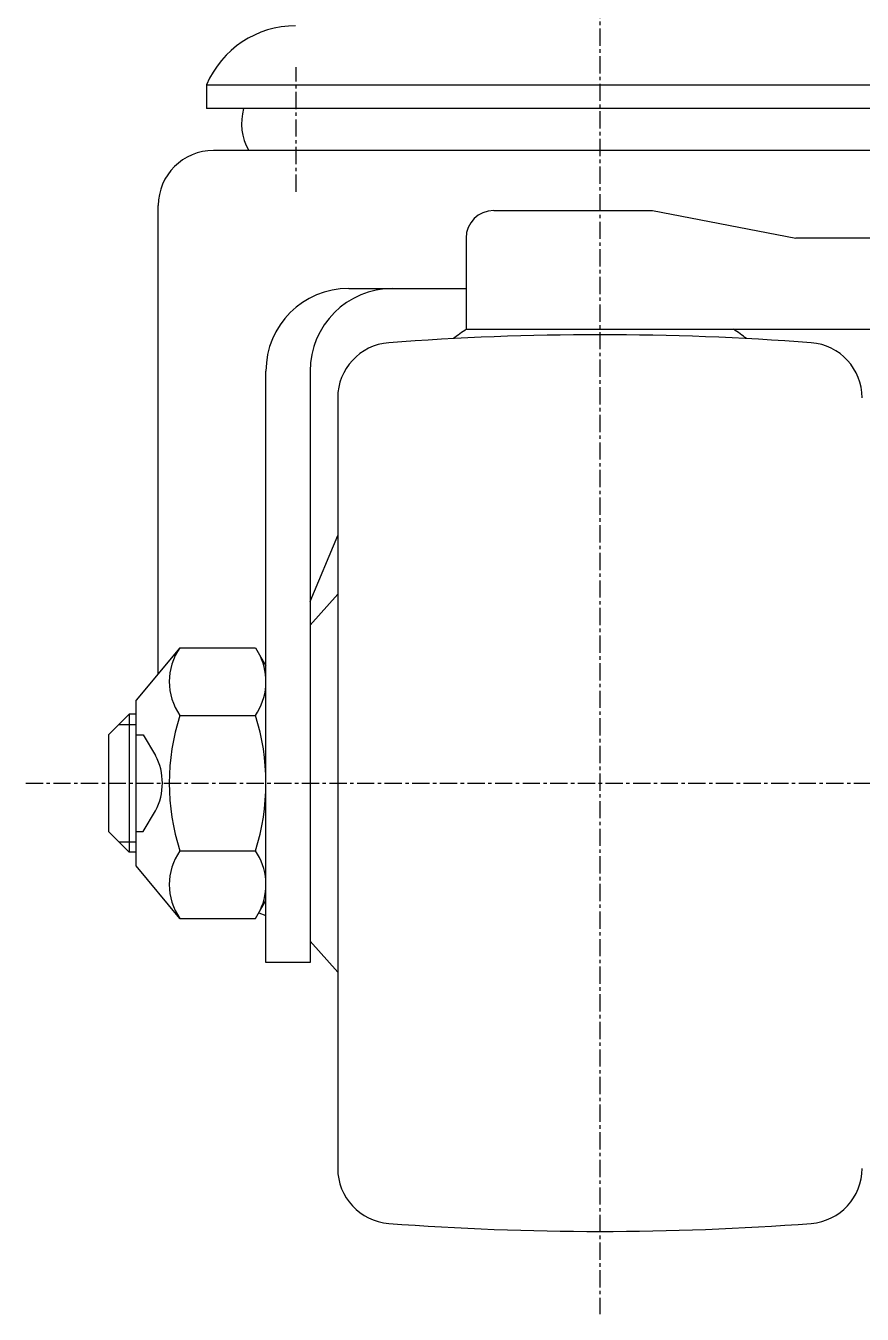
# Model space of a CAD drawing. Extents: x -3880 to -3609, y -750 to -299.
# Drawn here: x -3880.2 to -3819.6, y -574.9 to -481.5 of the extents above; entities that cross this region are included whole.
import ezdxf

# ---------------------------------------------------------------- set-up
doc = ezdxf.new("R2010")
doc.units = 0
doc.linetypes.add('CENTER', pattern=[2, 1.25, -0.25, 0.25, -0.25])
doc.layers.get('0').update_dxf_attribs({"linetype": 'CONTINUOUS'})
doc.layers.add('CENTER', color=1, linetype='CENTER')

msp = doc.modelspace()

# ---------------------------------------------------------------- linework, layer by layer
at = {"color": 7, "linetype": 'CONTINUOUS'}
for p, q in [((-3867.09, -485.756), (-3810.09, -485.756)), ((-3867.09, -485.756), (-3867.09, -487.476)), ((-3810.09, -487.476), (-3867.09, -487.476)), ((-3810.59, -490.513), (-3866.59, -490.513)), ((-3870.59, -528.441), (-3870.59, -494.513)), ((-3846.29, -494.871), (-3834.79, -494.871)), ((-3834.79, -494.871), (-3824.4, -496.873)), ((-3848.29, -496.861), (-3848.29, -503.473)), ((-3818.865, -496.873), (-3824.4, -496.873)), ((-3856.79, -500.513), (-3848.29, -500.513)), ((-3848.29, -503.473), (-3815.39, -503.473)), ((-3862.79, -549.373), (-3862.79, -506.513)), ((-3859.59, -506.513), (-3859.59, -549.373)), ((-3857.59, -508.448), (-3857.59, -564.298)), ((-3859.59, -523.202), (-3857.59, -518.414)), ((-3857.59, -522.673), (-3859.59, -524.923)), ((-3869.03, -526.558), (-3872.19, -530.373)), ((-3869.03, -526.558), (-3863.549, -526.558)), ((-3863.549, -526.558), (-3862.79, -527.873)), ((-3872.19, -542.373), (-3872.19, -530.373)), ((-3872.69, -531.373), (-3874.19, -532.873)), ((-3872.19, -531.373), (-3872.69, -531.373)), ((-3872.69, -531.373), (-3872.69, -541.373)), ((-3869.03, -531.466), (-3863.549, -531.466)), ((-3874.19, -532.873), (-3874.19, -539.873)), ((-3872.19, -532.873), (-3871.69, -532.873)), ((-3871.69, -532.873), (-3870.79, -534.373)), ((-3871.69, -539.873), (-3870.79, -538.373)), ((-3872.69, -541.373), (-3874.19, -539.873)), ((-3872.19, -539.873), (-3871.69, -539.873)), ((-3872.19, -541.373), (-3872.69, -541.373)), ((-3869.03, -541.281), (-3863.549, -541.281)), ((-3869.03, -546.188), (-3872.19, -542.373)), ((-3863.549, -546.188), (-3862.79, -544.873)), ((-3869.03, -546.188), (-3863.549, -546.188)), ((-3863.307, -545.768), (-3862.79, -545.971)), ((-3857.59, -550.073), (-3859.59, -547.823)), ((-3859.59, -549.373), (-3862.79, -549.373))]:
    msp.add_line(p, q, dxfattribs=at)
at = {"color": 3, "linetype": 'CONTINUOUS'}
for p, q in [((-3873.44, -532.123), (-3872.19, -532.123)), ((-3873.44, -540.623), (-3872.19, -540.623))]:
    msp.add_line(p, q, dxfattribs=at)
at = {"color": 7, "linetype": 'CONTINUOUS'}
for centre, radius, start, end in [((-3860.64, -488.476), 7, 90, 157.13583), ((-3860.59, -488.544), 3.969, 164.3779, 209.73987), ((-3866.59, -494.513), 4, 90, 180), ((-3846.29, -496.871), 2, 90, 180), ((-3856.79, -506.513), 6, 90, 180), ((-3853.59, -506.513), 6, 90, 180), ((-3838.59, -703.873), 200, 85.61083, 94.38917), ((-3838.59, -517.815), 17.302, 124.01168, 127.86122), ((-3838.59, -517.815), 17.302, 52.13878, 55.98832), ((-3853.59, -508.448), 4, 94.38917, 180), ((-3823.59, -508.448), 4, 360, 85.61083), ((-3865.445, -529.012), 4.345, 145.61575, 214.38425), ((-3867.135, -529.012), 4.345, 325.61575, 25.61575), ((-3853.549, -536.373), 16.241, 162.41205, 197.58795), ((-3879.03, -536.373), 16.241, 342.41205, 17.58795), ((-3874.54, -536.373), 4.25, 331.92751, 28.07249), ((-3865.445, -543.734), 4.345, 145.61575, 214.38425), ((-3867.135, -543.734), 4.345, 334.38425, 34.38425), ((-3853.59, -564.298), 4, 180, 265.61083), ((-3823.59, -564.298), 4, 274.38917, 0), ((-3838.59, -368.873), 200, 265.61083, 274.38917)]:
    msp.add_arc(centre, radius, start, end, dxfattribs=at)
at = {"layer": 'CENTER', "color": 1, "linetype": 'CENTER'}
for p, q in [((-3838.59, -429.676), (-3838.59, -574.873)), ((-3860.59, -493.513), (-3860.59, -484.476)), ((-3880.19, -536.373), (-3798.89, -536.373))]:
    msp.add_line(p, q, dxfattribs=at)

doc.saveas('drawing.dxf')
